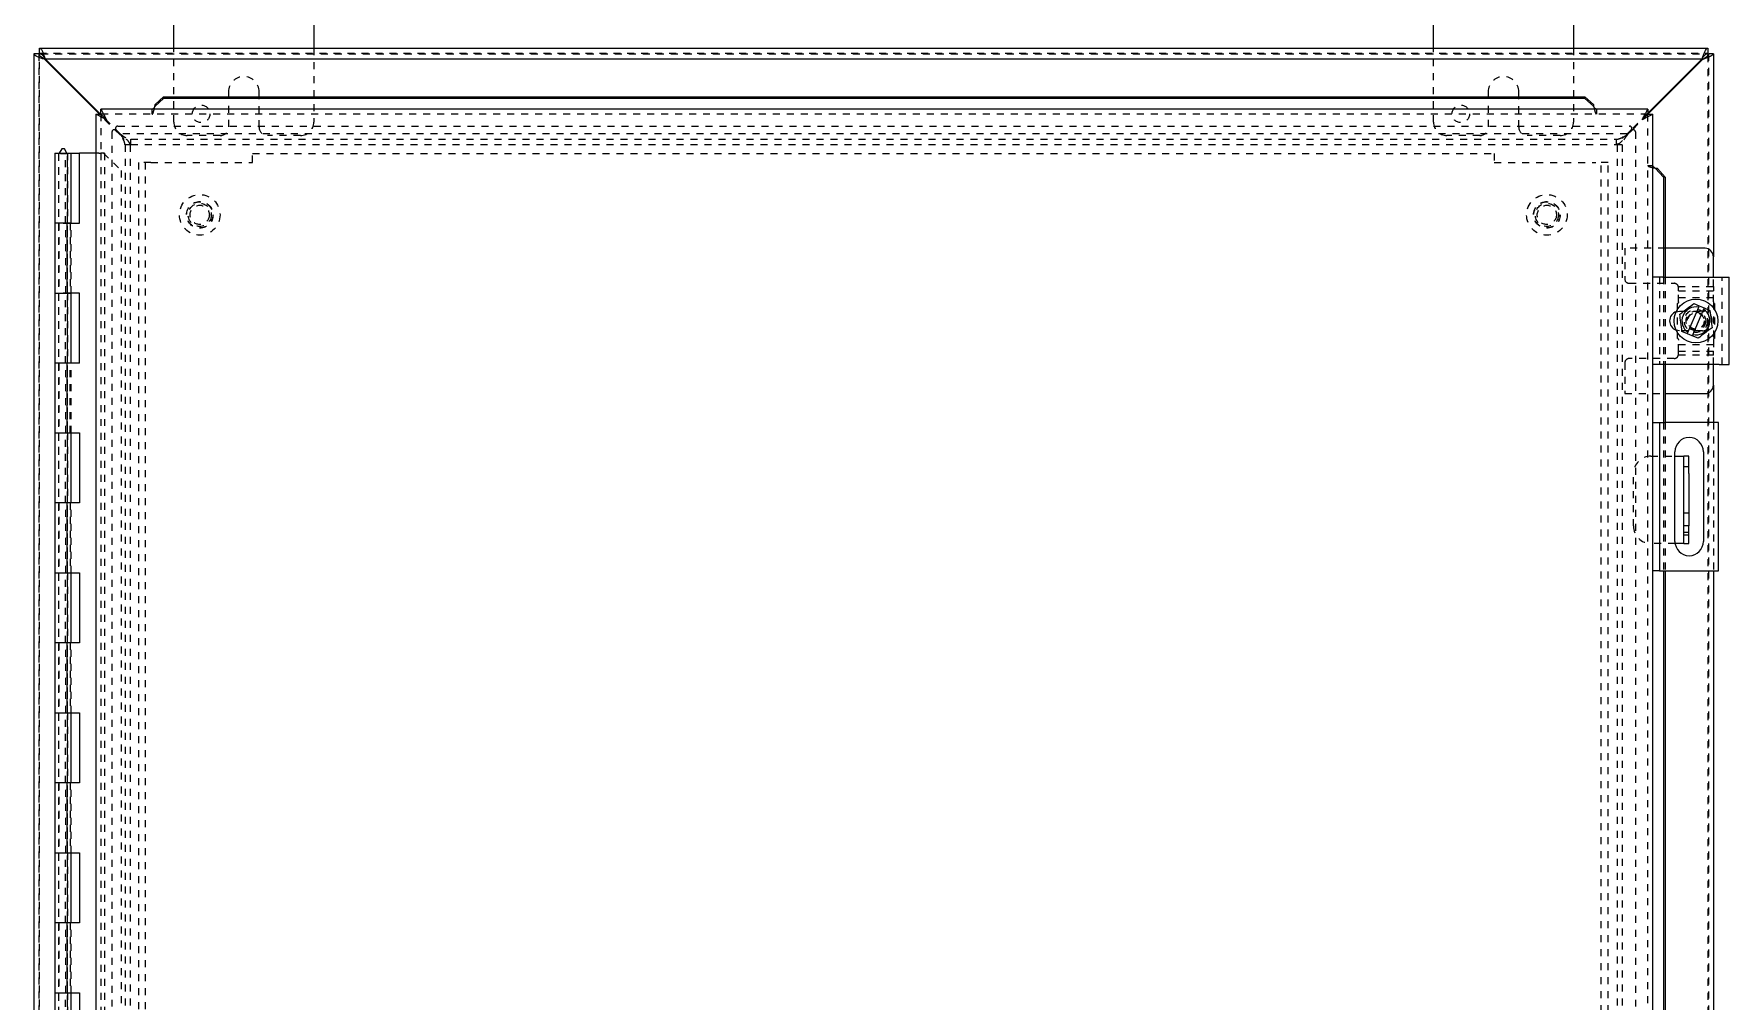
# Model space of a CAD drawing. Header units: inches. Extents: x -1574 to 492, y -294 to 234.
# Drawn here: x -50.46 to -26.24, y 188.02 to 201.84 of the extents above; entities that cross this region are included whole.
import ezdxf

# ---------------------------------------------------------------- set-up
doc = ezdxf.new("R2010")
doc.units = ezdxf.units.IN
doc.header["$MEASUREMENT"] = 0
doc.linetypes.add('HIDDEN', pattern=[0.075, 0.05, -0.025])
for name, color, linetype in [('BODY', 3, 'Continuous'), ('FRONT_DOOR', 1, 'Continuous'), ('PANEL', 150, 'Continuous')]:
    doc.layers.add(name, color=color, linetype=linetype)

msp = doc.modelspace()

# ---------------------------------------------------------------- linework, layer by layer
at = {"layer": 'BODY', "linetype": 'Continuous', "lineweight": 15}
for p, q in [((-48.45957, 201.6387), (-48.45957, 202.6987)), ((-46.45957, 202.6987), (-46.45957, 201.6387)), ((-30.45957, 201.6387), (-30.45957, 202.6987)), ((-28.45957, 202.6987), (-28.45957, 201.6387)), ((-50.45957, 201.5587), (-50.45957, 171.7187)), ((-50.38757, 201.5587), (-50.45957, 201.5587)), ((-50.37957, 201.5667), (-50.37957, 201.6387)), ((-50.37957, 201.6387), (-26.53957, 201.6387)), ((-50.37957, 201.53676), (-50.37957, 201.5587)), ((-50.37957, 201.5587), (-50.35731, 201.5587)), ((-26.56151, 201.5587), (-26.53957, 201.5587)), ((-26.53957, 201.6387), (-26.53957, 201.5667)), ((-26.53957, 201.5587), (-26.53957, 201.53676)), ((-26.45957, 201.5587), (-26.53157, 201.5587)), ((-26.45957, 201.5587), (-26.45957, 198.6577)), ((-49.52286, 200.69399), (-50.30757, 201.4787)), ((-50.29957, 201.4867), (-26.61957, 201.4867)), ((-49.50686, 200.69399), (-50.29957, 201.4867)), ((-26.61957, 201.4867), (-27.39828, 200.70799)), ((-26.61157, 201.4787), (-27.39628, 200.69399)), ((-50.16107, 200.1387), (-50.16107, 199.1387)), ((-50.16107, 200.1387), (-49.92607, 200.1387)), ((-49.92607, 199.1387), (-49.92607, 200.1387)), ((-49.92607, 200.1387), (-49.91358, 200.1387)), ((-49.91358, 200.1387), (-49.80657, 200.1387)), ((-49.94296, 199.1387), (-50.16107, 199.1387)), ((-26.57957, 198.7777), (-27.14757, 198.7777)), ((-26.45957, 198.3652), (-26.45957, 198.6577)), ((-27.18157, 198.3652), (-27.32557, 198.3652)), ((-27.18157, 198.3652), (-26.37957, 198.3652)), ((-26.37957, 198.3652), (-26.23557, 198.3652)), ((-26.23557, 197.1152), (-26.23557, 198.3652)), ((-50.16107, 198.1387), (-50.16107, 197.1387)), ((-50.16107, 198.1387), (-49.94296, 198.1387)), ((-49.92607, 197.1387), (-49.92607, 198.1387)), ((-26.82293, 197.57544), (-26.66986, 197.93621)), ((-26.74007, 197.98832), (-26.66183, 197.95513)), ((-26.66986, 197.93621), (-26.66183, 197.95513)), ((-26.66183, 197.95513), (-26.59279, 197.92583)), ((-26.59279, 197.92583), (-26.60044, 197.9078)), ((-26.59279, 197.92583), (-26.50994, 197.89068)), ((-26.60044, 197.9078), (-26.75426, 197.54527)), ((-26.83096, 197.55652), (-26.9092, 197.58972)), ((-26.83096, 197.55652), (-26.82293, 197.57544)), ((-26.76192, 197.52723), (-26.83096, 197.55652)), ((-26.75426, 197.54527), (-26.76192, 197.52723)), ((-26.67907, 197.49208), (-26.76192, 197.52723)), ((-49.94296, 197.1387), (-50.16107, 197.1387)), ((-27.18157, 197.1152), (-27.32557, 197.1152)), ((-26.37957, 197.1152), (-27.18157, 197.1152)), ((-26.45957, 196.8227), (-26.45957, 197.1152)), ((-26.37957, 197.1152), (-26.23557, 197.1152)), ((-27.14757, 196.7027), (-26.57957, 196.7027)), ((-26.45957, 196.8227), (-26.45957, 196.2867)), ((-50.16107, 196.1387), (-50.16107, 195.1387)), ((-50.16107, 196.1387), (-49.94296, 196.1387)), ((-49.92607, 195.1387), (-49.92607, 196.1387)), ((-27.00957, 195.8097), (-26.96157, 195.8097)), ((-26.96157, 195.8097), (-26.88157, 195.8097)), ((-26.80957, 195.8097), (-26.88157, 195.8097)), ((-26.88157, 195.5597), (-26.88157, 195.8097)), ((-26.80957, 195.5597), (-26.80957, 195.8097)), ((-26.88157, 194.8097), (-26.88157, 195.5597)), ((-26.80957, 195.5597), (-26.80957, 194.8097)), ((-49.94296, 195.1387), (-50.16107, 195.1387)), ((-26.88157, 194.5597), (-26.88157, 194.8097)), ((-26.80957, 194.5597), (-26.80957, 194.8097)), ((-26.96157, 194.5597), (-27.00749, 194.5597)), ((-26.88157, 194.5597), (-26.96157, 194.5597)), ((-26.88157, 194.5597), (-26.80957, 194.5597)), ((-50.16107, 194.1387), (-50.16107, 193.1387)), ((-50.16107, 194.1387), (-49.94296, 194.1387)), ((-49.92607, 193.1387), (-49.92607, 194.1387)), ((-26.45957, 194.1667), (-26.45957, 175.9347)), ((-49.94296, 193.1387), (-50.16107, 193.1387)), ((-50.16107, 192.1387), (-50.16107, 191.1387)), ((-50.16107, 192.1387), (-49.94296, 192.1387)), ((-49.92607, 191.1387), (-49.92607, 192.1387)), ((-49.94296, 191.1387), (-50.16107, 191.1387)), ((-50.16107, 190.1387), (-50.16107, 189.1387)), ((-50.16107, 190.1387), (-49.94296, 190.1387)), ((-49.92607, 189.1387), (-49.92607, 190.1387)), ((-49.94296, 189.1387), (-50.16107, 189.1387)), ((-50.16107, 188.1387), (-50.16107, 187.1387)), ((-50.16107, 188.1387), (-49.94296, 188.1387)), ((-49.92607, 187.1387), (-49.92607, 188.1387))]:
    msp.add_line(p, q, dxfattribs=at)
at = {"layer": 'BODY', "linetype": 'HIDDEN', "lineweight": 0}
for p, q in [((-50.38757, 201.5587), (-50.38757, 171.7187)), ((-50.37957, 201.5667), (-26.53957, 201.5667)), ((-50.35731, 201.5587), (-26.56151, 201.5587)), ((-48.45957, 200.5787), (-48.45957, 201.6387)), ((-46.45957, 201.6387), (-46.45957, 200.5787)), ((-30.45957, 200.5787), (-30.45957, 201.6387)), ((-28.45957, 201.6387), (-28.45957, 200.5787)), ((-26.53157, 201.5587), (-26.53157, 171.7187)), ((-50.37957, 171.74096), (-50.37957, 201.53676)), ((-26.53957, 201.53676), (-26.53957, 171.74096)), ((-47.67832, 201.0137), (-47.67832, 200.5087)), ((-47.24082, 200.5087), (-47.24082, 201.0137)), ((-29.67832, 201.0137), (-29.67832, 200.5087)), ((-29.24082, 200.5087), (-29.24082, 201.0137)), ((-49.23657, 200.4077), (-49.52286, 200.69399)), ((-49.22857, 200.4157), (-49.50686, 200.69399)), ((-27.39828, 200.70799), (-27.69057, 200.4157)), ((-27.39628, 200.69399), (-27.68257, 200.4077)), ((-49.34434, 200.44086), (-49.34434, 172.83654)), ((-49.23657, 200.40793), (-49.29142, 200.46278)), ((-49.2288, 200.4157), (-49.28365, 200.47055)), ((-49.26173, 200.52347), (-27.65741, 200.52347)), ((-27.69034, 200.4157), (-49.2288, 200.4157)), ((-49.07657, 200.26399), (-49.07657, 200.33585)), ((-49.07657, 200.3357), (-27.84257, 200.3357)), ((-47.79832, 200.3887), (-48.26957, 200.3887)), ((-46.64957, 200.3887), (-47.12082, 200.3887)), ((-29.79832, 200.3887), (-30.26957, 200.3887)), ((-28.64957, 200.3887), (-29.12082, 200.3887)), ((-27.84257, 200.26399), (-27.84257, 200.33585)), ((-27.63549, 200.47055), (-27.69034, 200.4157)), ((-27.68257, 200.40773), (-27.62752, 200.46278)), ((-27.5746, 200.44086), (-27.5746, 172.83654)), ((-50.10607, 200.1387), (-50.10607, 199.1387)), ((-50.00854, 199.1387), (-50.00854, 200.1387)), ((-49.98107, 199.1387), (-49.98107, 200.1387)), ((-49.97772, 200.1387), (-49.97772, 199.1387)), ((-49.46357, 200.1387), (-49.21357, 199.8887)), ((-49.15673, 200.2557), (-49.15672, 200.2557)), ((-49.08486, 200.2557), (-49.15672, 200.2557)), ((-49.15657, 200.2557), (-49.15657, 173.0217)), ((-49.08457, 200.2557), (-49.08486, 200.2557)), ((-49.08457, 200.2557), (-49.08457, 173.0217)), ((-49.07657, 200.26399), (-49.07657, 200.2637)), ((-49.07657, 200.2637), (-27.84257, 200.2637)), ((-27.84257, 200.2637), (-27.84257, 200.26399)), ((-27.83457, 200.2557), (-27.83457, 173.0217)), ((-27.83426, 200.2557), (-27.83457, 200.2557)), ((-27.76241, 200.2557), (-27.83426, 200.2557)), ((-27.76257, 200.2557), (-27.76257, 173.0217)), ((-27.76241, 200.2557), (-27.76241, 200.2557)), ((-49.21357, 199.8887), (-49.21357, 173.3887)), ((-50.00531, 198.1387), (-50.00531, 199.1387)), ((-49.97795, 198.1387), (-49.97795, 199.1387)), ((-49.92607, 199.1387), (-49.94296, 199.1387)), ((-27.14757, 198.7777), (-27.72557, 198.7777)), ((-27.72557, 198.7777), (-27.72557, 198.3377)), ((-27.66557, 198.2777), (-27.01957, 198.2777)), ((-27.22857, 198.3652), (-27.22857, 197.1152)), ((-26.96123, 198.2317), (-26.45957, 198.2317)), ((-26.96123, 198.2317), (-26.95957, 198.2177)), ((-26.95957, 198.1717), (-26.95957, 198.2177)), ((-26.95957, 198.1717), (-26.45957, 198.1717)), ((-26.95957, 198.0147), (-26.95957, 198.1717)), ((-26.45957, 198.2317), (-26.45957, 198.3652)), ((-26.45957, 198.2317), (-26.45957, 198.1717)), ((-26.45957, 198.0147), (-26.45957, 198.1717)), ((-26.33257, 197.1152), (-26.33257, 198.3652)), ((-50.10607, 198.1387), (-50.10607, 197.1387)), ((-50.00854, 197.1387), (-50.00854, 198.1387)), ((-49.98107, 197.1387), (-49.98107, 198.1387)), ((-49.97772, 198.1387), (-49.97772, 197.1387)), ((-49.94296, 198.1387), (-49.92607, 198.1387)), ((-26.97457, 197.4907), (-26.97457, 197.9897)), ((-26.95957, 198.0747), (-26.45957, 198.0747)), ((-26.95957, 198.0147), (-26.95957, 198.0047)), ((-26.45957, 198.0147), (-26.45957, 198.0047)), ((-26.45957, 198.0047), (-26.45957, 197.4757)), ((-26.44457, 197.9897), (-26.44457, 197.4907)), ((-26.99275, 197.87236), (-26.94507, 197.8807)), ((-26.94507, 197.8807), (-26.61607, 197.8807)), ((-26.94507, 197.5997), (-26.99275, 197.60804)), ((-26.95957, 197.4757), (-26.95957, 197.4657)), ((-26.95957, 197.3087), (-26.95957, 197.4657)), ((-26.61607, 197.5997), (-26.94507, 197.5997)), ((-26.45957, 197.4757), (-26.45957, 197.4657)), ((-26.45957, 197.4657), (-26.45957, 197.3087)), ((-27.01957, 197.2027), (-27.66557, 197.2027)), ((-26.95957, 197.2627), (-26.96123, 197.2487)), ((-26.45957, 197.2487), (-26.96123, 197.2487)), ((-26.95957, 197.4057), (-26.45957, 197.4057)), ((-26.95957, 197.2627), (-26.95957, 197.3087)), ((-26.95957, 197.3087), (-26.45957, 197.3087)), ((-26.45957, 197.2487), (-26.45957, 197.3087)), ((-26.45957, 197.1152), (-26.45957, 197.2487)), ((-50.00531, 196.1387), (-50.00531, 197.1387)), ((-49.97795, 196.1387), (-49.97795, 197.1387)), ((-49.92607, 197.1387), (-49.94296, 197.1387)), ((-27.72557, 197.1427), (-27.72557, 196.7027)), ((-27.72557, 196.7027), (-27.14757, 196.7027)), ((-26.45957, 196.2867), (-26.45957, 194.1667)), ((-50.10607, 196.1387), (-50.10607, 195.1387)), ((-50.00854, 195.1387), (-50.00854, 196.1387)), ((-49.98107, 195.1387), (-49.98107, 196.1387)), ((-49.97772, 196.1387), (-49.97772, 195.1387)), ((-49.94296, 196.1387), (-49.92607, 196.1387)), ((-27.35157, 195.8097), (-27.00957, 195.8097)), ((-27.60157, 194.8097), (-27.60157, 195.5597)), ((-26.80957, 195.6537), (-26.88157, 195.6537)), ((-50.00531, 194.1387), (-50.00531, 195.1387)), ((-49.97795, 194.1387), (-49.97795, 195.1387)), ((-49.92607, 195.1387), (-49.94296, 195.1387)), ((-26.88157, 194.9972), (-26.80957, 194.9972)), ((-26.80957, 194.8097), (-26.88157, 194.8097)), ((-27.00749, 194.5597), (-27.35157, 194.5597)), ((-26.80957, 194.7157), (-26.88157, 194.7157)), ((-26.88157, 194.6847), (-26.80957, 194.6847)), ((-50.10607, 194.1387), (-50.10607, 193.1387)), ((-50.00854, 193.1387), (-50.00854, 194.1387)), ((-49.98107, 193.1387), (-49.98107, 194.1387)), ((-49.97772, 194.1387), (-49.97772, 193.1387)), ((-49.94296, 194.1387), (-49.92607, 194.1387)), ((-50.00531, 192.1387), (-50.00531, 193.1387)), ((-49.97795, 192.1387), (-49.97795, 193.1387)), ((-49.92607, 193.1387), (-49.94296, 193.1387)), ((-50.10607, 192.1387), (-50.10607, 191.1387)), ((-50.00854, 191.1387), (-50.00854, 192.1387)), ((-49.98107, 191.1387), (-49.98107, 192.1387)), ((-49.97772, 192.1387), (-49.97772, 191.1387)), ((-49.94296, 192.1387), (-49.92607, 192.1387)), ((-50.00531, 190.1387), (-50.00531, 191.1387)), ((-49.97795, 190.1387), (-49.97795, 191.1387)), ((-49.92607, 191.1387), (-49.94296, 191.1387)), ((-50.10607, 190.1387), (-50.10607, 189.1387)), ((-50.00854, 189.1387), (-50.00854, 190.1387)), ((-49.98107, 189.1387), (-49.98107, 190.1387)), ((-49.97772, 190.1387), (-49.97772, 189.1387)), ((-49.94296, 190.1387), (-49.92607, 190.1387)), ((-50.00531, 188.1387), (-50.00531, 189.1387)), ((-49.97795, 188.1387), (-49.97795, 189.1387)), ((-49.92607, 189.1387), (-49.94296, 189.1387)), ((-50.10607, 188.1387), (-50.10607, 187.1387)), ((-50.00854, 187.1387), (-50.00854, 188.1387)), ((-49.98107, 187.1387), (-49.98107, 188.1387)), ((-49.97772, 188.1387), (-49.97772, 187.1387)), ((-49.94296, 188.1387), (-49.92607, 188.1387))]:
    msp.add_line(p, q, dxfattribs=at)
for centre, radius in [((-48.06957, 200.6987), 0.125), ((-30.06957, 200.6987), 0.125), ((-48.08957, 199.2557), 0.29), ((-48.08957, 199.2557), 0.19), ((-48.08957, 199.2557), 0.1875), ((-48.08957, 199.2557), 0.165), ((-48.08957, 199.2557), 0.1375), ((-28.83957, 199.2557), 0.29), ((-28.83957, 199.2557), 0.19), ((-28.83957, 199.2557), 0.1875), ((-28.83957, 199.2557), 0.165), ((-28.83957, 199.2557), 0.1375), ((-26.70957, 197.7402), 0.1655), ((-26.70957, 197.7402), 0.1405), ((-26.70957, 197.7402), 0.125), ((-26.70957, 197.7402), 0.117)]:
    msp.add_circle(centre, radius, dxfattribs=at)
at = {"layer": 'BODY', "linetype": 'Continuous', "lineweight": 15}
msp.add_circle((-26.70957, 197.7402), 0.3125, dxfattribs=at)
at = {"layer": 'BODY', "linetype": 'HIDDEN', "lineweight": 0}
for centre, radius, start, end in [((-47.45957, 201.0137), 0.21875, 0, 180), ((-29.45957, 201.0137), 0.21875, 0, 180), ((-48.26957, 200.5787), 0.19, 180, 270), ((-46.64957, 200.5787), 0.19, 270, 0), ((-30.26957, 200.5787), 0.19, 180, 270), ((-28.64957, 200.5787), 0.19, 270, 0), ((-49.31334, 200.44086), 0.031, 45, 180), ((-49.26173, 200.49247), 0.031, 90, 225), ((-47.79832, 200.5087), 0.12, 270, 0), ((-47.12082, 200.5087), 0.12, 180, 270), ((-29.79832, 200.5087), 0.12, 270, 0), ((-29.12082, 200.5087), 0.12, 180, 270), ((-27.65741, 200.49247), 0.031, 315, 90), ((-27.6056, 200.44086), 0.031, 0, 135), ((-27.66557, 198.3377), 0.06, 180, 270), ((-27.01957, 198.2177), 0.06, 13.493399, 90), ((-26.97457, 198.0047), 0.015, 270, 0), ((-26.44457, 198.0047), 0.015, 180, 270), ((-26.61607, 197.7402), 0.1405, 270, 90), ((-26.97457, 197.4757), 0.015, 0, 90), ((-26.44457, 197.4757), 0.015, 90, 180), ((-27.66557, 197.1427), 0.06, 90, 180), ((-27.01957, 197.2627), 0.06, 270, 346.506601), ((-27.35157, 195.5597), 0.25, 90, 180), ((-27.35157, 194.8097), 0.25, 180, 270)]:
    msp.add_arc(centre, radius, start, end, dxfattribs=at)
at = {"layer": 'BODY', "linetype": 'Continuous', "lineweight": 15}
for centre, radius, start, end in [((-26.57957, 198.6577), 0.12, 0, 90), ((-26.70957, 197.7402), 0.19999, 78.546729, 235.469809), ((-26.94507, 197.7402), 0.1405, 109.836444, 250.163556), ((-26.70957, 197.7402), 0.19999, 257.086234, 56.930304), ((-26.57957, 196.8227), 0.12, 270, 0)]:
    msp.add_arc(centre, radius, start, end, dxfattribs=at)
for points, knots in [([(-50.30757, 201.4787), (-50.32559, 201.48474), (-50.36165, 201.49682), (-50.40901, 201.51495), (-50.44344, 201.53307), (-50.4581, 201.54769), (-50.45924, 201.5562), (-50.45957, 201.5587)], [0, 0, 0, 0, 0.22646045, 0.45296905, 0.67947789, 0.90598651, 1, 1, 1, 1]), ([(-50.30757, 201.4787), (-50.31819, 201.48546), (-50.3395, 201.49901), (-50.36627, 201.51936), (-50.38424, 201.53928), (-50.38649, 201.55239), (-50.38757, 201.5587)], [0, 0, 0, 0, 0.25331742, 0.50820481, 0.76309693, 1, 1, 1, 1]), ([(-50.37957, 201.6387), (-50.37353, 201.63683), (-50.36144, 201.63309), (-50.34332, 201.60401), (-50.3252, 201.56163), (-50.31058, 201.51955), (-50.30207, 201.49415), (-50.29957, 201.4867)], [0, 0, 0, 0, 0.22646045, 0.45296905, 0.67947789, 0.90598651, 1, 1, 1, 1]), ([(-50.37957, 201.5667), (-50.37281, 201.56546), (-50.35926, 201.56298), (-50.33891, 201.54389), (-50.31899, 201.51724), (-50.30588, 201.49663), (-50.29957, 201.4867)], [0, 0, 0, 0, 0.25331742, 0.50820481, 0.76309693, 1, 1, 1, 1]), ([(-26.61957, 201.4867), (-26.61353, 201.50473), (-26.60144, 201.54078), (-26.58332, 201.58814), (-26.5652, 201.62257), (-26.55058, 201.63723), (-26.54207, 201.63837), (-26.53957, 201.6387)], [0, 0, 0, 0, 0.22646045, 0.45296905, 0.67947789, 0.90598651, 1, 1, 1, 1]), ([(-26.61957, 201.4867), (-26.61281, 201.49732), (-26.59926, 201.51863), (-26.57891, 201.5454), (-26.55899, 201.56337), (-26.54588, 201.56562), (-26.53957, 201.5667)], [0, 0, 0, 0, 0.25331742, 0.50820481, 0.76309693, 1, 1, 1, 1]), ([(-26.45957, 201.5587), (-26.46144, 201.55266), (-26.46518, 201.54058), (-26.49426, 201.52245), (-26.53664, 201.50433), (-26.57872, 201.48971), (-26.60412, 201.4812), (-26.61157, 201.4787)], [0, 0, 0, 0, 0.22646045, 0.45296905, 0.67947789, 0.90598651, 1, 1, 1, 1]), ([(-26.61157, 201.4787), (-26.60095, 201.48546), (-26.57964, 201.49901), (-26.55287, 201.51936), (-26.5349, 201.53928), (-26.53265, 201.55239), (-26.53157, 201.5587)], [0, 0, 0, 0, 0.25331742, 0.50820481, 0.76309693, 1, 1, 1, 1]), ([(-26.9397, 197.83785), (-26.90403, 197.86473), (-26.83733, 197.91502), (-26.77095, 197.96505), (-26.74007, 197.98832)], [0, 0, 0, 0, 0.53474673, 1, 1, 1, 1]), ([(-26.9092, 197.58972), (-26.91465, 197.63406), (-26.92484, 197.71697), (-26.93498, 197.79946), (-26.9397, 197.83785)], [0, 0, 0, 0, 0.53474673, 1, 1, 1, 1]), ([(-26.50994, 197.89068), (-26.50449, 197.84634), (-26.4943, 197.76343), (-26.48415, 197.68094), (-26.47944, 197.64255)], [0, 0, 0, 0, 0.53474673, 1, 1, 1, 1]), ([(-26.47944, 197.64255), (-26.51511, 197.61567), (-26.58181, 197.56538), (-26.64819, 197.51535), (-26.67907, 197.49208)], [0, 0, 0, 0, 0.53474673, 1, 1, 1, 1])]:
    msp.add_open_spline(points, degree=3, knots=knots, dxfattribs=at)
at = {"layer": 'BODY', "linetype": 'HIDDEN', "lineweight": 0}
for points, knots in [([(-49.08486, 200.2557), (-49.08855, 200.26932), (-49.09595, 200.29658), (-49.1364, 200.33746), (-49.18635, 200.37464), (-49.22171, 200.39808), (-49.23657, 200.40793)], [0, 0, 0, 0, 0.26828811, 0.53687065, 0.80545507, 1, 1, 1, 1]), ([(-49.15672, 200.2557), (-49.15994, 200.27398), (-49.16639, 200.3106), (-49.19987, 200.36141), (-49.22544, 200.39383), (-49.23657, 200.40793)], [0, 0, 0, 0, 0.36007504, 0.7215069, 1, 1, 1, 1]), ([(-49.2288, 200.4157), (-49.21518, 200.39516), (-49.18792, 200.35406), (-49.14704, 200.30275), (-49.10986, 200.27143), (-49.08642, 200.26619), (-49.07657, 200.26399)], [0, 0, 0, 0, 0.26828811, 0.53687065, 0.80545507, 1, 1, 1, 1]), ([(-49.2288, 200.4157), (-49.21052, 200.40129), (-49.1739, 200.37241), (-49.12309, 200.34272), (-49.09067, 200.33794), (-49.07657, 200.33585)], [0, 0, 0, 0, 0.36007504, 0.7215069, 1, 1, 1, 1]), ([(-27.84257, 200.26399), (-27.82895, 200.26769), (-27.80169, 200.27508), (-27.76081, 200.31553), (-27.72363, 200.36548), (-27.70019, 200.40084), (-27.69034, 200.4157)], [0, 0, 0, 0, 0.26828811, 0.53687065, 0.80545507, 1, 1, 1, 1]), ([(-27.84257, 200.33585), (-27.82429, 200.33907), (-27.78767, 200.34552), (-27.73686, 200.37901), (-27.70444, 200.40457), (-27.69034, 200.4157)], [0, 0, 0, 0, 0.36007504, 0.7215069, 1, 1, 1, 1]), ([(-27.68257, 200.40773), (-27.70311, 200.39411), (-27.74421, 200.36685), (-27.79552, 200.32597), (-27.82678, 200.28886), (-27.83205, 200.26548), (-27.83426, 200.2557)], [0, 0, 0, 0, 0.26864183, 0.53757662, 0.80651327, 1, 1, 1, 1]), ([(-27.68257, 200.40773), (-27.69698, 200.38945), (-27.72586, 200.35283), (-27.7555, 200.30209), (-27.76032, 200.26974), (-27.76241, 200.2557)], [0, 0, 0, 0, 0.36053618, 0.72244135, 1, 1, 1, 1])]:
    msp.add_open_spline(points, degree=3, knots=knots, dxfattribs=at)
at = {"layer": 'FRONT_DOOR', "linetype": 'Continuous', "lineweight": 15}
for p, q in [((-48.72602, 200.83159), (-48.60564, 200.9447)), ((-48.60564, 200.92008), (-48.72602, 200.80696)), ((-48.72602, 200.83159), (-48.72602, 200.80696)), ((-48.60564, 200.92008), (-48.60564, 200.9447)), ((-48.60564, 200.9447), (-28.2955, 200.9447)), ((-28.2955, 200.92008), (-48.60564, 200.92008)), ((-28.2955, 200.92008), (-28.2955, 200.9447)), ((-28.2955, 200.9447), (-28.17512, 200.83159)), ((-28.17512, 200.80696), (-28.2955, 200.92008)), ((-28.17512, 200.80696), (-28.17512, 200.83159)), ((-49.57557, 200.69399), (-49.57557, 172.58941)), ((-49.57557, 200.69399), (-49.50357, 200.69399)), ((-27.39828, 200.7667), (-49.50286, 200.7667)), ((-49.50286, 200.6947), (-49.50286, 200.7667)), ((-48.73494, 200.79518), (-48.73494, 200.7952)), ((-27.39828, 200.7667), (-27.39828, 200.6947)), ((-27.39757, 200.69399), (-27.32557, 200.69399)), ((-27.32557, 172.58941), (-27.32557, 200.69399)), ((-50.06277, 200.2012), (-50.09885, 200.1387)), ((-50.02437, 200.2012), (-50.06277, 200.2012)), ((-49.98829, 200.1387), (-50.02437, 200.2012)), ((-49.57557, 200.1387), (-49.80657, 200.1387)), ((-49.80657, 199.1387), (-49.80657, 200.1387)), ((-27.29709, 199.92607), (-27.29707, 199.92607)), ((-27.28531, 199.91715), (-27.17219, 199.79677)), ((-27.26068, 199.91715), (-27.28531, 199.91715)), ((-27.26068, 199.91715), (-27.14757, 199.79677)), ((-27.17219, 199.79677), (-27.17219, 198.3652)), ((-27.14757, 199.79677), (-27.17219, 199.79677)), ((-27.14757, 199.79677), (-27.14757, 198.3652)), ((-50.16057, 199.1387), (-50.16057, 198.1387)), ((-50.04357, 199.1387), (-49.80657, 199.1387)), ((-49.80657, 198.1387), (-50.04357, 198.1387)), ((-49.80657, 197.1387), (-49.80657, 198.1387)), ((-50.16057, 197.1387), (-50.16057, 196.1387)), ((-49.80657, 197.1387), (-50.04357, 197.1387)), ((-27.17219, 197.1152), (-27.17219, 196.2867)), ((-27.14757, 197.1152), (-27.14757, 196.2867)), ((-27.32557, 196.2867), (-27.22857, 196.2867)), ((-27.22857, 196.2867), (-27.22857, 194.1667)), ((-27.22857, 196.2867), (-27.14857, 196.2867)), ((-26.38557, 196.2867), (-27.14857, 196.2867)), ((-26.38557, 194.1667), (-26.38557, 196.2867)), ((-50.04357, 196.1387), (-49.80657, 196.1387)), ((-49.80657, 196.1387), (-49.80657, 195.1387)), ((-27.00957, 194.5887), (-27.00957, 195.8707)), ((-26.60357, 195.8707), (-26.60357, 194.5887)), ((-50.16057, 195.1387), (-50.16057, 194.1387)), ((-49.80657, 195.1387), (-50.04357, 195.1387)), ((-50.04357, 194.1387), (-49.80657, 194.1387)), ((-49.80657, 194.1387), (-49.80657, 193.1387)), ((-27.22857, 194.1667), (-27.32557, 194.1667)), ((-27.22857, 194.1667), (-27.14857, 194.1667)), ((-27.17219, 194.1667), (-27.17219, 175.6422)), ((-27.14857, 194.1667), (-26.38557, 194.1667)), ((-27.14757, 194.1667), (-27.14757, 175.6422)), ((-50.16057, 193.1387), (-50.16057, 192.1387)), ((-49.80657, 193.1387), (-50.04357, 193.1387)), ((-50.04357, 192.1387), (-49.80657, 192.1387)), ((-49.80657, 192.1387), (-49.80657, 191.1387)), ((-50.16057, 191.1387), (-50.16057, 190.1387)), ((-49.80657, 191.1387), (-50.04357, 191.1387)), ((-50.04357, 190.1387), (-49.80657, 190.1387)), ((-49.80657, 190.1387), (-49.80657, 189.1387)), ((-50.16057, 189.1387), (-50.16057, 188.1387)), ((-49.80657, 189.1387), (-50.04357, 189.1387)), ((-50.04357, 188.1387), (-49.80657, 188.1387)), ((-49.80657, 188.1387), (-49.80657, 187.1387))]:
    msp.add_line(p, q, dxfattribs=at)
at = {"layer": 'FRONT_DOOR', "linetype": 'HIDDEN', "lineweight": 0}
for p, q in [((-49.50357, 200.69399), (-49.50357, 200.1387)), ((-27.39828, 200.6947), (-49.50286, 200.6947)), ((-48.76886, 200.6947), (-48.76886, 200.7667)), ((-48.73493, 200.79153), (-48.73494, 200.79518)), ((-28.1662, 200.7952), (-28.16621, 200.79153)), ((-28.13228, 200.7667), (-28.13228, 200.6947)), ((-27.39757, 172.58941), (-27.39757, 200.69399)), ((-50.09885, 200.1387), (-50.10607, 200.1262)), ((-49.98107, 200.1262), (-50.10607, 200.1262)), ((-50.10607, 200.1262), (-50.10607, 173.2012)), ((-49.98107, 200.1262), (-49.98829, 200.1387)), ((-49.98107, 173.2012), (-49.98107, 200.1262)), ((-49.53357, 200.1387), (-49.57557, 200.1387)), ((-49.53357, 200.1387), (-49.50357, 200.1387)), ((-49.50357, 200.1387), (-49.50357, 173.1387)), ((-49.44857, 200.1387), (-49.50357, 200.1387)), ((-49.44857, 200.1387), (-49.44857, 173.1387)), ((-27.39757, 199.95999), (-27.32557, 199.95999)), ((-27.30073, 199.92606), (-27.29709, 199.92607)), ((-50.10557, 199.1387), (-50.10557, 198.1387)), ((-49.99025, 199.1387), (-49.99025, 198.1387)), ((-49.98157, 198.1387), (-49.98157, 199.1387)), ((-49.94296, 199.1387), (-49.94296, 198.1387)), ((-49.92657, 198.1387), (-49.92657, 199.1387)), ((-27.17219, 198.3652), (-27.17219, 197.1152)), ((-27.14757, 198.3652), (-27.14757, 197.1152)), ((-50.10557, 197.1387), (-50.10557, 196.1387)), ((-49.99025, 197.1387), (-49.99025, 196.1387)), ((-49.98157, 196.1387), (-49.98157, 197.1387)), ((-49.94296, 196.1387), (-49.94296, 197.1387)), ((-49.92657, 196.1387), (-49.92657, 197.1387)), ((-27.17219, 196.2867), (-27.17219, 194.1667)), ((-27.14757, 196.2867), (-27.14757, 194.1667)), ((-50.10557, 195.1387), (-50.10557, 194.1387)), ((-49.99025, 195.1387), (-49.99025, 194.1387)), ((-49.98157, 194.1387), (-49.98157, 195.1387)), ((-49.94296, 195.1387), (-49.94296, 194.1387)), ((-49.92657, 194.1387), (-49.92657, 195.1387)), ((-50.10557, 193.1387), (-50.10557, 192.1387)), ((-49.99025, 193.1387), (-49.99025, 192.1387)), ((-49.98157, 192.1387), (-49.98157, 193.1387)), ((-49.94296, 193.1387), (-49.94296, 192.1387)), ((-49.92657, 192.1387), (-49.92657, 193.1387)), ((-50.10557, 191.1387), (-50.10557, 190.1387)), ((-49.99025, 191.1387), (-49.99025, 190.1387)), ((-49.98157, 190.1387), (-49.98157, 191.1387)), ((-49.94296, 191.1387), (-49.94296, 190.1387)), ((-49.92657, 190.1387), (-49.92657, 191.1387)), ((-50.10557, 189.1387), (-50.10557, 188.1387)), ((-49.99025, 189.1387), (-49.99025, 188.1387)), ((-49.98157, 188.1387), (-49.98157, 189.1387)), ((-49.94296, 189.1387), (-49.94296, 188.1387)), ((-49.92657, 188.1387), (-49.92657, 189.1387))]:
    msp.add_line(p, q, dxfattribs=at)
at = {"layer": 'FRONT_DOOR', "linetype": 'Continuous', "lineweight": 15}
for centre, start, end in [((-26.80657, 195.8707), 0, 180), ((-26.80657, 194.5887), 180, 0)]:
    msp.add_arc(centre, 0.203, start, end, dxfattribs=at)
for points, knots in [([(-48.73492, 200.79162), (-48.73325, 200.7993), (-48.73027, 200.81295), (-48.72731, 200.82591), (-48.72602, 200.83159)], [0, 0, 0, 0, 0.56197616, 1, 1, 1, 1]), ([(-28.17512, 200.83159), (-28.17241, 200.81944), (-28.16944, 200.80608), (-28.16646, 200.79279), (-28.16619, 200.79159)], [0, 0, 0, 0, 0.90947359, 1, 1, 1, 1]), ([(-49.42357, 200.6147), (-49.44273, 200.6247), (-49.48093, 200.64462), (-49.53037, 200.67041), (-49.56362, 200.68776), (-49.57484, 200.69361), (-49.57545, 200.69393), (-49.57557, 200.69399)], [0, 0, 0, 0, 0.25521102, 0.50865561, 0.74190721, 0.94661551, 1, 1, 1, 1]), ([(-49.42357, 200.6147), (-49.43585, 200.62687), (-49.45678, 200.64762), (-49.48136, 200.67198), (-49.49562, 200.68611), (-49.50256, 200.69299), (-49.50327, 200.6937), (-49.50357, 200.69399)], [0, 0, 0, 0, 0.339765, 0.57939846, 0.75697495, 0.89871304, 1, 1, 1, 1]), ([(-49.50286, 200.7667), (-49.50272, 200.76643), (-49.50229, 200.76561), (-49.49711, 200.75567), (-49.48485, 200.73218), (-49.46589, 200.69582), (-49.44445, 200.65473), (-49.4297, 200.62645), (-49.42357, 200.6147)], [0, 0, 0, 0, 0.07984835, 0.24087461, 0.42450909, 0.62283113, 0.8433623, 1, 1, 1, 1]), ([(-49.50286, 200.6947), (-49.50272, 200.69456), (-49.50232, 200.69415), (-49.49738, 200.68917), (-49.485, 200.67668), (-49.46284, 200.65432), (-49.44062, 200.6319), (-49.42652, 200.61768), (-49.42357, 200.6147)], [0, 0, 0, 0, 0.06943755, 0.20238728, 0.37225423, 0.60395535, 0.91715057, 1, 1, 1, 1]), ([(-48.72602, 200.80696), (-48.72906, 200.80296), (-48.73523, 200.79483), (-48.74453, 200.78238), (-48.75393, 200.77251), (-48.76206, 200.76738), (-48.76702, 200.76688), (-48.76886, 200.7667)], [0, 0, 0, 0, 0.2126985, 0.43197469, 0.65127534, 0.87057334, 1, 1, 1, 1]), ([(-28.13228, 200.7667), (-28.13531, 200.76719), (-28.14148, 200.76818), (-28.15079, 200.77591), (-28.16019, 200.78694), (-28.16831, 200.79813), (-28.17328, 200.80457), (-28.17512, 200.80696)], [0, 0, 0, 0, 0.2126985, 0.43197469, 0.65127534, 0.87057334, 1, 1, 1, 1]), ([(-27.47757, 200.6147), (-27.46757, 200.63386), (-27.44765, 200.67206), (-27.42186, 200.7215), (-27.40451, 200.75475), (-27.39865, 200.76598), (-27.39834, 200.76658), (-27.39828, 200.7667)], [0, 0, 0, 0, 0.25521102, 0.50865561, 0.74190721, 0.94661551, 1, 1, 1, 1]), ([(-27.47757, 200.6147), (-27.4654, 200.62698), (-27.44465, 200.64791), (-27.42028, 200.6725), (-27.40616, 200.68675), (-27.39928, 200.69369), (-27.39857, 200.6944), (-27.39828, 200.6947)], [0, 0, 0, 0, 0.339765, 0.57939846, 0.75697495, 0.89871304, 1, 1, 1, 1]), ([(-27.32557, 200.69399), (-27.32584, 200.69385), (-27.32666, 200.69342), (-27.3366, 200.68824), (-27.36009, 200.67598), (-27.39645, 200.65702), (-27.43754, 200.63558), (-27.46582, 200.62083), (-27.47757, 200.6147)], [0, 0, 0, 0, 0.07984835, 0.24087461, 0.42450909, 0.62283113, 0.8433623, 1, 1, 1, 1]), ([(-27.39757, 200.69399), (-27.39771, 200.69385), (-27.39812, 200.69345), (-27.4031, 200.68851), (-27.41559, 200.67613), (-27.43795, 200.65397), (-27.46037, 200.63175), (-27.47459, 200.61765), (-27.47757, 200.6147)], [0, 0, 0, 0, 0.06943755, 0.20238728, 0.37225423, 0.60395535, 0.91715057, 1, 1, 1, 1]), ([(-27.28531, 199.91715), (-27.28931, 199.92019), (-27.29744, 199.92636), (-27.30989, 199.93566), (-27.31975, 199.94506), (-27.32489, 199.95319), (-27.32539, 199.95815), (-27.32557, 199.95999)], [0, 0, 0, 0, 0.2126985, 0.43197469, 0.65127534, 0.87057334, 1, 1, 1, 1]), ([(-27.30064, 199.92605), (-27.29297, 199.92438), (-27.27932, 199.92141), (-27.26636, 199.91845), (-27.26068, 199.91715)], [0, 0, 0, 0, 0.56197616, 1, 1, 1, 1])]:
    msp.add_open_spline(points, degree=3, knots=knots, dxfattribs=at)
at = {"layer": 'FRONT_DOOR', "linetype": 'HIDDEN', "lineweight": 0}
for points, knots in [([(-48.76886, 200.6947), (-48.76616, 200.69601), (-48.76088, 200.69856), (-48.75304, 200.71789), (-48.74533, 200.74531), (-48.73929, 200.77169), (-48.73582, 200.78752), (-48.73492, 200.79162)], [0, 0, 0, 0, 0.23912072, 0.46627021, 0.69341607, 0.92056189, 1, 1, 1, 1]), ([(-28.16619, 200.79159), (-28.16389, 200.78111), (-28.15902, 200.75891), (-28.15158, 200.72922), (-28.14388, 200.70649), (-28.13743, 200.69594), (-28.13357, 200.69501), (-28.13228, 200.6947)], [0, 0, 0, 0, 0.20336551, 0.43053083, 0.6576961, 0.8848615, 1, 1, 1, 1]), ([(-27.39757, 199.95999), (-27.39626, 199.95729), (-27.3937, 199.95201), (-27.37438, 199.94417), (-27.34696, 199.93646), (-27.32058, 199.93042), (-27.30475, 199.92695), (-27.30064, 199.92605)], [0, 0, 0, 0, 0.23912072, 0.46627021, 0.69341607, 0.92056189, 1, 1, 1, 1])]:
    msp.add_open_spline(points, degree=3, knots=knots, dxfattribs=at)
at = {"layer": 'PANEL', "linetype": 'HIDDEN', "lineweight": 0}
for p, q in [((-47.33457, 200.1337), (-29.59457, 200.1337)), ((-47.33457, 200.0057), (-47.33457, 200.1337)), ((-29.59457, 200.1337), (-29.59457, 200.0057)), ((-48.78757, 200.0057), (-48.96457, 200.0057)), ((-48.96457, 200.0057), (-48.96457, 173.2617)), ((-48.86757, 200.0057), (-48.86757, 173.2617)), ((-48.78757, 200.0057), (-47.33457, 200.0057)), ((-29.59457, 200.0057), (-28.14157, 200.0057)), ((-27.96457, 200.0057), (-28.14157, 200.0057)), ((-28.06157, 173.2617), (-28.06157, 200.0057)), ((-27.96457, 173.2617), (-27.96457, 200.0057))]:
    msp.add_line(p, q, dxfattribs=at)

doc.saveas('drawing.dxf')
